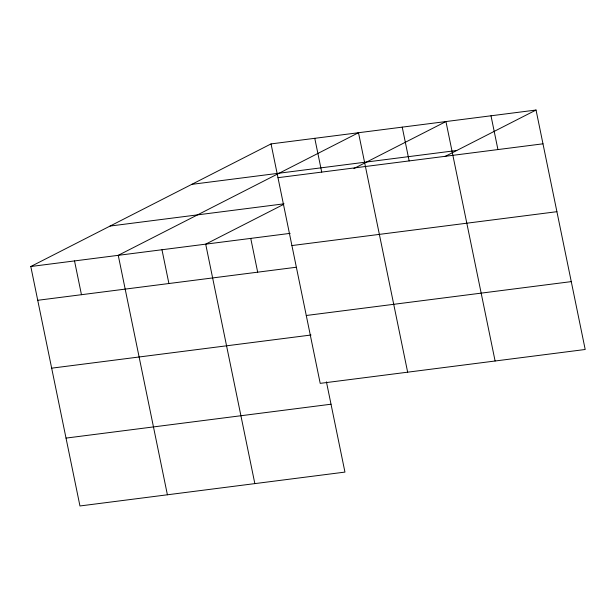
<?xml version="1.0" encoding="UTF-8"?>
<svg xmlns="http://www.w3.org/2000/svg" width="616" height="616" viewBox="0 0 616 616"><rect width="100%" height="100%" fill="white"/><g stroke="black" fill="none" stroke-linecap="round" stroke-linejoin="round"><path stroke-width="0.92" d="M326.426 381.843L344.952 472.095L79.957 505.967L30.8 266.512L271.048 143.905L536.043 110.033L585.2 349.488L320.205 383.36L271.048 143.905M283.275 204.566L205.698 244.152L254.847 483.614M353.9 168.522L445.945 121.552L495.102 361.007M444.852 156.572L536.043 110.033M191.769 184.361L456.764 150.489M277.985 177.685L542.981 143.813M110.079 226.049L284.03 203.819M30.8 266.512L290.167 233.356M291.915 245.561L556.91 211.688M37.738 300.292L296.157 267.259M306.275 315.492L571.271 281.62M51.667 368.168L311.034 335.012M66.02 438.099L331.015 404.219M490.998 115.793L497.936 149.572M402.225 127.135L409.155 160.922M407.653 372.187L358.497 132.725L118.249 255.332L167.398 494.787M314.776 138.315L321.714 172.095M250.743 238.4L257.68 272.18M161.97 249.742L168.907 283.529M74.521 260.922L81.458 294.702"/></g></svg>
